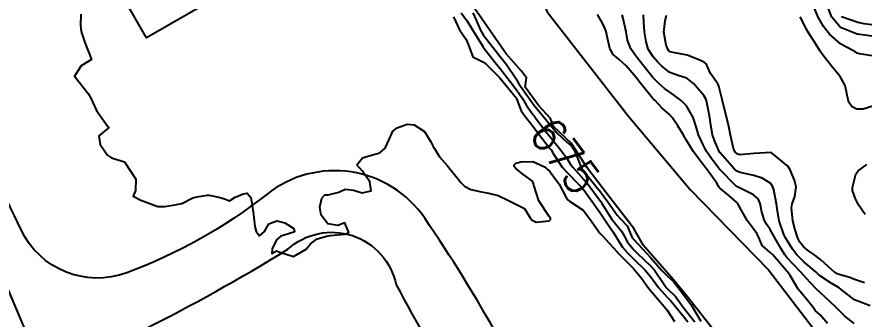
# Model space of a CAD drawing. Header units: metres. Extents: x 292545 to 299085, y 7450245 to 7463078.
# Drawn here: x 296718.6 to 296818.2, y 7454392.4 to 7454427.9 of the extents above; entities that cross this region are included whole.
import ezdxf
from ezdxf.enums import TextEntityAlignment as Align

# ---------------------------------------------------------------- set-up
doc = ezdxf.new("R2010")
doc.units = ezdxf.units.M
for name, color, linetype in [('Cotas', 45, 'Continuous'), ('Curvas de Nivel 1m', 11, 'Continuous'), ('Curvas de Nivel 5m', 15, 'Continuous'), ('Edificações', 30, 'Continuous'), ('Hidrografia', 140, 'Continuous'), ('Vias Primárias', 230, 'Continuous')]:
    doc.layers.add(name, color=color, linetype=linetype)
doc.styles.add('Style-STANDARD', font='STANDARD.shx')

msp = doc.modelspace()

# ---------------------------------------------------------------- linework, layer by layer
at = {"layer": 'Curvas de Nivel 1m', "flags": 128}
for points, elevation in [([(296819.358, 7454423.283), (296817.619, 7454423.559), (296817.361, 7454423.628), (296817.242, 7454423.703), (296817.064, 7454423.824), (296815.924, 7454424.397), (296815.372, 7454424.721), (296814.098, 7454425.863), (296813.396, 7454426.774), (296812.774, 7454427.876), (296812.296, 7454429.009)], 679), ([(296726.086, 7454428.223), (296726.057, 7454426.903), (296726.129, 7454426.159), (296726.543, 7454424.898), (296727.343, 7454422.89), (296726.108, 7454422.13), (296725.323, 7454420.91), (296726.962, 7454418.893), (296727.293, 7454418.256), (296727.932, 7454416.883), (296729.254, 7454415.002), (296729.323, 7454414.938), (296729.365, 7454414.868), (296729.31, 7454414.811), (296729.252, 7454414.779), (296728.211, 7454413.908), (296728.349, 7454412.879), (296729.211, 7454411.65), (296729.678, 7454411.333), (296731.203, 7454410.84), (296732.561, 7454408.826), (296732.492, 7454407.497), (296732.249, 7454406.829), (296733.148, 7454406.364), (296733.884, 7454406.074), (296735.141, 7454405.62), (296735.959, 7454405.606), (296737.143, 7454405.794), (296737.948, 7454405.958), (296739.151, 7454406.575), (296739.262, 7454406.638), (296739.718, 7454406.744), (296740.945, 7454406.943), (296741.156, 7454406.945), (296742.29, 7454406.713), (296742.966, 7454406.518), (296743.15, 7454406.439), (296743.557, 7454406.288), (296744.225, 7454406.689), (296744.875, 7454406.965), (296745.159, 7454407.077), (296745.645, 7454407.16), (296746.052, 7454406.667), (296746.215, 7454405.735), (296746.369, 7454404.661), (296746.529, 7454403.248), (296746.68, 7454402.664), (296747.098, 7454402.158), (296747.687, 7454402.651), (296748.182, 7454403.574), (296749.122, 7454403.925), (296750.047, 7454403.693), (296751.109, 7454403.035), (296751.214, 7454402.608), (296751.103, 7454402.586), (296749.589, 7454402.134), (296749.094, 7454401.691), (296748.584, 7454400.637), (296748.516, 7454400.077), (296749.081, 7454400.409), (296749.457, 7454400.249), (296751.074, 7454399.746), (296752.566, 7454400.588), (296753.089, 7454401.235), (296753.88, 7454401.787), (296755.099, 7454402.151), (296755.441, 7454402.215), (296757.101, 7454402.37), (296757.604, 7454402.532), (296757.12, 7454403.694), (296756.305, 7454403.358), (296755.118, 7454403.556), (296754.326, 7454404.568), (296754.175, 7454405.537), (296754.426, 7454406.567), (296754.763, 7454406.958), (296755.157, 7454406.988), (296756.419, 7454407.288), (296757.164, 7454407.624), (296758.146, 7454407.508), (296759.16, 7454407.201), (296760.203, 7454407.459), (296760.067, 7454408.501), (296759.192, 7454409.759), (296758.534, 7454410.52), (296759.211, 7454411.311), (296760.108, 7454411.607), (296761.217, 7454411.913), (296761.855, 7454412.481), (296762.295, 7454413.417), (296762.758, 7454414.467), (296763.257, 7454414.834), (296764.435, 7454415.275), (296765.261, 7454415.225), (296766.477, 7454414.428), (296767.231, 7454413.213), (296767.487, 7454412.677), (296767.646, 7454412.414), (296768.252, 7454411.443), (296769.203, 7454410.39), (296770.788, 7454408.374), (296771.169, 7454407.989), (296771.927, 7454407.601), (296773.163, 7454407.319), (296774.016, 7454407.192), (296775.159, 7454406.917), (296776.342, 7454406.308), (296777.149, 7454405.931), (296778.229, 7454405.369), (296778.901, 7454404.273), (296779.129, 7454404.014), (296779.608, 7454403.783), (296781.128, 7454403.909), (296781.307, 7454404.071), (296781.277, 7454404.249), (296781.135, 7454404.446), (296779.939, 7454406.262), (296779.339, 7454408.1), (296779.308, 7454408.269), (296779.178, 7454408.587), (296778.054, 7454409.423), (296777.199, 7454410.066), (296777.029, 7454410.302), (296777.018, 7454410.489), (296777.207, 7454410.701), (296777.792, 7454410.874), (296779.209, 7454410.883), (296780.579, 7454410.256), (296781.195, 7454409.708), (296782.318, 7454408.239), (296783.156, 7454406.585), (296783.316, 7454406.389), (296783.527, 7454406.224), (296785.138, 7454405.192), (296785.887, 7454404.192), (296787.106, 7454402.49), (296787.364, 7454402.177), (296789.084, 7454400.302), (296789.145, 7454400.221), (296789.2, 7454400.158), (296791.056, 7454398.305), (296791.217, 7454398.128), (296791.977, 7454397.187), (296792.722, 7454396.113), (296793.029, 7454395.715), (296794.454, 7454394.096), (296795.003, 7454393.428), (296795.863, 7454392.077)], 677), ([(296772.155, 7454428.359), (296772.564, 7454427.512), (296773.069, 7454426.345), (296773.385, 7454425.788), (296774.495, 7454424.329), (296775.353, 7454423.285), (296776.121, 7454422.312), (296777.325, 7454420.479), (296777.395, 7454420.371), (296777.428, 7454420.298), (296777.583, 7454420.032), (296778.814, 7454418.277), (296779.002, 7454417.986), (296779.286, 7454417.597), (296780.381, 7454416.259), (296781.257, 7454415.197), (296782.094, 7454414.241), (296783.232, 7454413.18), (296783.751, 7454412.745), (296784.072, 7454412.217), (296784.413, 7454411.41), (296784.89, 7454410.205), (296785.196, 7454409.741), (296786.48, 7454408.187), (296787.164, 7454407.335), (296788.05, 7454406.171), (296789.129, 7454404.578), (296789.531, 7454404.154), (296790.314, 7454403.341), (296790.819, 7454402.134), (296790.909, 7454401.941), (296791.099, 7454401.713), (296792.572, 7454400.115), (296793.075, 7454399.587), (296794.382, 7454398.097), (296795.046, 7454397.417), (296795.759, 7454396.798), (296796.302, 7454396.071), (296796.607, 7454395.645), (296797.024, 7454395.136), (296797.832, 7454394.052), (296798.984, 7454392.141)], 674), ([(296813.855, 7454391.861), (296812.993, 7454392.855), (296812.455, 7454393.336), (296812.043, 7454393.884), (296811.022, 7454395.143), (296810.411, 7454395.906), (296809.459, 7454397.506), (296809.165, 7454397.919), (296809.055, 7454398.052), (296807.413, 7454399.937), (296807.086, 7454400.253), (296806.16, 7454401.02), (296805.776, 7454401.96), (296805.561, 7454402.417), (296805.113, 7454403.016), (296804.425, 7454403.977), (296803.483, 7454405.652), (296803.278, 7454405.989), (296803.154, 7454406.121), (296802.208, 7454406.954), (296801.171, 7454407.793), (296801.067, 7454407.907), (296801.03, 7454408.012), (296800.846, 7454408.346), (296799.629, 7454410.034), (296799.446, 7454410.277), (296799.208, 7454410.573), (296798.096, 7454412.051), (296797.237, 7454413.457), (296796.883, 7454414.064), (296796.252, 7454415.076), (296795.613, 7454416.077), (296795.276, 7454416.431), (296794.387, 7454417.197), (296793.543, 7454418.106), (296793.413, 7454418.227), (296793.295, 7454418.341), (296791.85, 7454420.125), (296791.323, 7454420.792), (296790.19, 7454422.142), (296789.35, 7454422.889), (296788.654, 7454423.459), (296788.285, 7454424.166), (296787.964, 7454425.591), (296787.837, 7454426.173), (296787.729, 7454426.507), (296787.403, 7454427.152), (296786.812, 7454428.186)], 674), ([(296818.883, 7454393.923), (296817.015, 7454394.627), (296815.475, 7454395.843), (296815.226, 7454396.038), (296815.036, 7454396.152), (296814.298, 7454396.6), (296813.048, 7454397.422), (296812.808, 7454397.631), (296812.54, 7454397.878), (296811.071, 7454399.087), (296810.254, 7454399.908), (296809.756, 7454400.577), (296809.1, 7454401.598), (296808.91, 7454401.922), (296808.721, 7454402.309), (296808.166, 7454403.93), (296807.972, 7454405.1), (296807.862, 7454405.933), (296807.548, 7454407.557), (296807.434, 7454407.937), (296807.177, 7454408.311), (296806.18, 7454408.952), (296805.192, 7454409.251), (296803.581, 7454409.602), (296803.199, 7454409.757), (296802.919, 7454409.993), (296801.222, 7454411.899), (296801.171, 7454411.959), (296801.142, 7454412.011), (296800.57, 7454413.354), (296800.338, 7454414.024), (296800.123, 7454415.164), (296800.018, 7454416.029), (296799.917, 7454416.668), (296799.624, 7454418.035), (296799.538, 7454418.279), (296799.299, 7454418.644), (296798.105, 7454420.052), (296797.322, 7454420.676), (296796.417, 7454420.979), (296795.332, 7454421.372), (296794.363, 7454422.095), (296793.86, 7454422.615), (296793.354, 7454423.207), (296792.788, 7454424.116), (296792.522, 7454424.972), (296792.326, 7454426.121), (296792.264, 7454427.262), (296792.228, 7454428.122)], 676), ([(296818.214, 7454396.635), (296817.045, 7454397.022), (296816.47, 7454397.252), (296815.051, 7454397.67), (296814.713, 7454397.853), (296813.075, 7454399.32), (296812.375, 7454399.881), (296811.603, 7454400.407), (296811.092, 7454400.812), (296810.612, 7454401.412), (296810.376, 7454401.901), (296810.07, 7454402.864), (296809.782, 7454403.91), (296809.612, 7454405.447), (296809.708, 7454405.912), (296810.033, 7454406.778), (296810.159, 7454407.905), (296809.989, 7454408.716), (296809.485, 7454409.916), (296809.2, 7454410.36), (296807.223, 7454411.94), (296805.222, 7454411.83), (296803.528, 7454411.678), (296803.221, 7454411.78), (296803.016, 7454411.992), (296802.812, 7454412.409), (296802.444, 7454413.998), (296802.247, 7454415.011), (296802.035, 7454416.002), (296801.608, 7454417.689), (296801.519, 7454418.008), (296801.301, 7454418.819), (296801.066, 7454419.769), (296800.956, 7454420.015), (296800.115, 7454421.244), (296799.736, 7454422.034), (296799.64, 7454422.33), (296799.348, 7454422.587), (296798.444, 7454422.957), (296797.356, 7454423.394), (296795.717, 7454423.719), (296795.36, 7454423.799), (296795.201, 7454423.922), (296795.086, 7454424.084), (296794.879, 7454424.579), (296794.606, 7454426.092), (296794.762, 7454427.445), (296794.941, 7454428.087)], 677), ([(296769.892, 7454427.901), (296770.612, 7454426.378), (296771.376, 7454425.249), (296771.713, 7454424.365), (296772.179, 7454423.186), (296773.346, 7454422.609), (296773.749, 7454422.336), (296775.327, 7454420.741), (296775.696, 7454420.316), (296777.293, 7454418.322), (296777.304, 7454418.3), (296777.856, 7454416.869), (296778.217, 7454416.286), (296779.254, 7454415.003), (296779.821, 7454414.264), (296781.225, 7454412.421), (296781.352, 7454412.249), (296781.619, 7454411.846), (296782.662, 7454410.235), (296783.194, 7454409.628), (296784.616, 7454408.208), (296784.889, 7454407.923), (296785.167, 7454407.596), (296786.201, 7454406.19), (296787.133, 7454404.859), (296787.607, 7454404.175), (296788.582, 7454402.692), (296788.919, 7454402.162), (296789.1, 7454401.871), (296789.773, 7454400.833), (296790.337, 7454400.141), (296791.072, 7454399.42), (296792.433, 7454398.116), (296793.046, 7454397.395), (296793.999, 7454396.1), (296795.022, 7454394.955), (296795.445, 7454394.512), (296795.799, 7454394.078), (296796.991, 7454392.597), (296797.45, 7454392.055)], 676), ([(296819.289, 7454417.455), (296818.033, 7454417.065), (296817.285, 7454417.042), (296816.772, 7454417.312), (296816.365, 7454417.834), (296816.148, 7454418.684), (296815.935, 7454419.841), (296815.328, 7454420.869), (296814.508, 7454421.858), (296813.358, 7454423.34), (296812.986, 7454423.874), (296812.271, 7454424.99), (296811.704, 7454425.887), (296811.398, 7454426.397), (296810.902, 7454427.392), (296810.652, 7454427.901)], 678), ([(296819.4, 7454426.909), (296818.147, 7454427.068), (296817.404, 7454427.227), (296815.629, 7454427.847), (296815.504, 7454427.939)], 681), ([(296818.297, 7454404.647), (296817.511, 7454405.816), (296817.16, 7454406.51), (296816.812, 7454407.468), (296816.784, 7454407.826), (296817.189, 7454409.402), (296817.45, 7454409.817), (296818.482, 7454410.529)], 678)]:
    msp.add_lwpolyline(points, dxfattribs=dict(at, elevation=elevation))
at = {"layer": 'Curvas de Nivel 5m', "flags": 128}
for points, elevation in [([(296819.381, 7454425.596), (296817.657, 7454425.817), (296817.383, 7454425.851), (296817.345, 7454425.859), (296815.395, 7454426.641), (296814.346, 7454427.861), (296813.674, 7454429.624)], 680), ([(296770.781, 7454428.376), (296771.404, 7454427.524), (296771.862, 7454426.828), (296772.133, 7454426.359), (296773.364, 7454424.383), (296773.395, 7454424.34), (296773.502, 7454424.198), (296774.961, 7454422.324), (296775.338, 7454421.849), (296776.549, 7454420.308), (296777.308, 7454419.318), (296777.985, 7454418.29), (296778.463, 7454417.46), (296779.274, 7454416.364), (296779.354, 7454416.269), (296779.623, 7454415.911), (296780.869, 7454414.254), (296781.238, 7454413.783), (296782.492, 7454412.237), (296783.213, 7454411.282), (296783.62, 7454410.636), (296783.917, 7454410.219), (296785.182, 7454408.83), (296785.727, 7454408.194), (296787.154, 7454406.24), (296787.193, 7454406.18), (296787.277, 7454406.053), (296788.455, 7454404.167), (296789.115, 7454403.32), (296789.65, 7454402.694), (296789.943, 7454402.147), (296790.357, 7454401.402), (296791.087, 7454400.52), (296791.472, 7454400.126), (296793.06, 7454398.614), (296793.506, 7454398.105), (296794.56, 7454396.573), (296794.889, 7454396.091), (296795.031, 7454395.94), (296795.98, 7454395.034), (296796.696, 7454394.065), (296797.006, 7454393.631), (296798.253, 7454392.047)], 675), ([(296816.983, 7454391.859), (296815.874, 7454392.719), (296815.001, 7454393.62), (296814.773, 7454393.852), (296813.027, 7454395.445), (296812.571, 7454395.877), (296811.817, 7454396.665), (296811.049, 7454397.538), (296810.728, 7454397.903), (296809.078, 7454399.606), (296808.823, 7454399.923), (296808.402, 7454400.615), (296807.668, 7454401.934), (296807.112, 7454402.897), (296806.695, 7454403.522), (296806.454, 7454403.95), (296806.143, 7454404.949), (296805.925, 7454405.958), (296805.688, 7454406.492), (296805.163, 7454406.973), (296803.261, 7454407.9), (296803.173, 7454407.957), (296803.133, 7454407.99), (296801.202, 7454409.974), (296801.172, 7454410.01), (296800.311, 7454411.12), (296799.653, 7454412.034), (296799.497, 7454412.307), (296799.231, 7454412.863), (296798.695, 7454414.045), (296798.438, 7454414.865), (296798.065, 7454416.052), (296797.287, 7454417.422), (296796.655, 7454418.066), (296795.303, 7454419.059), (296794.713, 7454419.495), (296793.979, 7454420.1), (296793.323, 7454420.774), (296792.25, 7454422.121), (296791.354, 7454423.243), (296790.72, 7454424.136), (296790.357, 7454425.161), (296790.173, 7454426.142), (296789.829, 7454427.725), (296789.711, 7454428.147)], 675)]:
    msp.add_lwpolyline(points, dxfattribs=dict(at, elevation=elevation))
at = {"layer": 'Edificações'}
msp.add_lwpolyline([(296731.586, 7454429.324), (296738.74, 7454433.421), (296740.963, 7454429.538), (296733.809, 7454425.442)], close=True, dxfattribs=at)
at = {"layer": 'Hidrografia'}
for points in [[(296731.362, 7454500.745), (296744.013, 7454486.953), (296747.321, 7454481.925), (296756.13, 7454475.445), (296760.453, 7454469.042), (296765.241, 7454460.861), (296766.604, 7454454.602), (296771.633, 7454447.505), (296776.267, 7454438.33), (296780.904, 7454428.481), (296790.416, 7454416.274), (296797.722, 7454407.604), (296806.93, 7454398.153), (296815.626, 7454386.789)], [(296800.721, 7454390.771), (296797.35, 7454395.038), (296795.744, 7454396.999), (296792.219, 7454401.035), (296791.072, 7454403.022), (296788.008, 7454407.032), (296785.585, 7454410.165), (296783.744, 7454413.011), (296781.627, 7454414.997), (296781.296, 7454415.94), (296779.919, 7454417.443), (296778.333, 7454419.621), (296778.486, 7454420.717), (296777.874, 7454421.506), (296776.089, 7454423.544), (296771.98, 7454429.465)]]:
    msp.add_lwpolyline(points, dxfattribs=at)
at = {"layer": 'Vias Primárias'}
for points in [[(296871.566, 7454249.95), (296817.964, 7454333.539, 0.088476), (296802.365, 7454350.394, -0.054944), (296782.563, 7454375.401, 0.045957), (296766.505, 7454404.231, 0.434057), (296747.976, 7454407.065, -0.078131), (296731.485, 7454397.811, -0.389272), (296719.059, 7454402.876, 0.021537), (296705.73, 7454428.208, -0.520838), (296706.662, 7454429.799, -0.005632), (296727.274, 7454440.956, -0.502821), (296731.193, 7454438.688, 0.036302), (296734.014, 7454433.109, 0.034359), (296738.135, 7454434.882, -0.014698), (296731.034, 7454449.064, 0.00028), (296696.694, 7454432.787, -0.55928), (296686.129, 7454435.44, -0.023639), (296660.397, 7454490.224, -0.195932), (296651.742, 7454511.006, 0.03994), (296646.955, 7454523.019, 0.132053), (296624.235, 7454544.426, 0.152018), (296596.475, 7454546.89, 0.154302), (296585.377, 7454536.159, 0.438926)], [(296721.498, 7454386.471), (296715.997, 7454399.419), (296703.216, 7454423.311, 0.473122), (296696.098, 7454424.722), (296686.251, 7454419.48), (296691.501, 7454407.769), (296676.038, 7454399.497), (296667.564, 7454417.255), (296682.011, 7454424.715, 0.334419), (296682.011, 7454433.92), (296664.82, 7454463.947), (296650.695, 7454497.516), (296644.659, 7454515.889, 0.180916), (296625.169, 7454537.645, 0.133733), (296603.175, 7454543.443, 0.321481), (296590.782, 7454534.964)]]:
    msp.add_lwpolyline(points, format="xyb", dxfattribs=at)
msp.add_lwpolyline([(296763.042, 7454323.905), (296740.293, 7454365.383), (296730.766, 7454382.888, -0.42351), (296733.314, 7454391.046, 0.020856), (296750.409, 7454400.575, -0.581779), (296763.15, 7454396.384, 0.00142), (296777.772, 7454369.925, 0.076311), (296796.306, 7454347.416, -0.511083), (296795.765, 7454334.74, 0.006695), (296773.585, 7454321.095, -0.593729)], format="xyb", close=True, dxfattribs=at)

# ---------------------------------------------------------------- texts
at = {"layer": 'Cotas', "style": 'Style-STANDARD'}
msp.add_text('675', height=4, rotation=307.06244, dxfattribs=at).set_placement((296783.002, 7454411.563, 675), align=Align.MIDDLE_CENTER)

doc.saveas('drawing.dxf')
